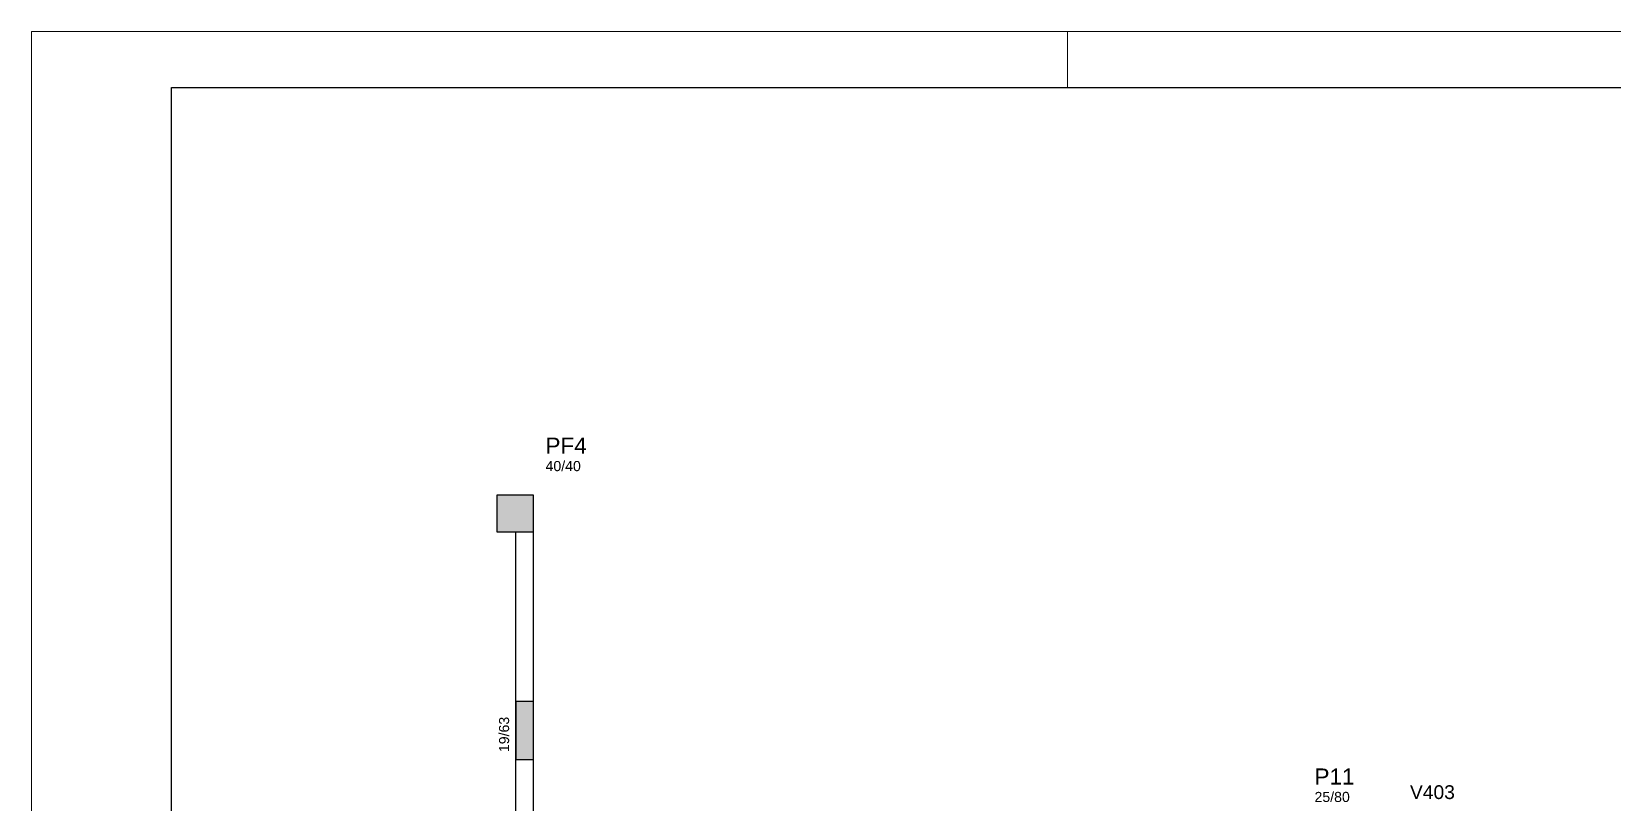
# Model space of a CAD drawing. Extents: x 4150 to 8661, y -614 to 3008.
# Drawn here: x 4150 to 5872, y 2168 to 3008 of the extents above; entities that cross this region are included whole.
import ezdxf

# ---------------------------------------------------------------- set-up
doc = ezdxf.new("R2010")
doc.units = 0
doc.layers.add('FOLHA', color=255, linetype='Continuous', lineweight=5)
for name, color, linetype in [('MTH-DIM-PILAR', 3, 'Continuous'), ('MTH-DIM-VIGA', 3, 'Continuous'), ('MTH-FACE-VIGA', 7, 'Continuous'), ('MTH-LINHA-SEÇÃO', 16, 'Continuous'), ('MTH-PILAR-SEGUE', 5, 'Continuous'), ('MTH-SOMBRA21', 150, 'Continuous'), ('MTH-SOMBRA25', 253, 'Continuous'), ('MTH-TIT1-PILAR', 5, 'Continuous'), ('MTH-TIT1-VIGA', 5, 'Continuous')]:
    doc.layers.add(name, color=color, linetype=linetype)
doc.styles.add('TQS_ARIAL', font='arial.ttf')

msp = doc.modelspace()

# ---------------------------------------------------------------- linework, layer by layer
at = {"color": 30}
for p, q in [((4302.54, 2946.69), (8600.49, 2946.69)), ((4302.54, -552.63), (4302.54, 2946.69))]:
    msp.add_line(p, q, dxfattribs=at)
at = {"layer": 'FOLHA'}
for p, q in [((4150.13, 3007.66), (8661.45, 3007.66)), ((5278.65, 3007.66), (5278.65, 2946.69))]:
    msp.add_line(p, q, dxfattribs=at)
at = {"layer": 'FOLHA', "lineweight": 5}
msp.add_line((4150.13, -613.6), (4150.13, 3007.66), dxfattribs=at)
at = {"layer": 'MTH-FACE-VIGA', "linetype": 'Continuous'}
for p, q in [((4677.85, 2090.37), (4677.85, 2462.87)), ((4696.85, 2090.37), (4696.85, 2462.87))]:
    msp.add_line(p, q, dxfattribs=at)
at = {"layer": 'MTH-LINHA-SEÇÃO', "linetype": 'Continuous'}
msp.add_lwpolyline([(4696.85, 2278.02), (4677.85, 2278.02), (4677.85, 2215.02), (4696.85, 2215.02), (4696.85, 2278.02)], dxfattribs=at)
at = {"layer": 'MTH-PILAR-SEGUE', "linetype": 'Continuous'}
msp.add_lwpolyline([(4696.85, 2502.87), (4656.85, 2502.87), (4656.85, 2462.87), (4696.85, 2462.87), (4696.85, 2502.87)], dxfattribs=at)
at = {"layer": 'MTH-SOMBRA21', "linetype": 'Continuous'}
for points in [[(4696.85, 2278.02), (4677.85, 2278.02), (4677.85, 2215.02)], [(4696.85, 2278.02), (4677.85, 2215.02), (4696.85, 2215.02)], [(4696.85, 2278.02), (4696.85, 2215.02), (4696.85, 2278.02)]]:
    msp.add_solid(points, dxfattribs=at)
at = {"layer": 'MTH-SOMBRA25', "linetype": 'Continuous'}
for points in [[(4696.85, 2502.87), (4656.85, 2502.87), (4656.85, 2462.87)], [(4696.85, 2502.87), (4656.85, 2462.87), (4696.85, 2462.87)], [(4696.85, 2502.87), (4696.85, 2462.87), (4696.85, 2502.87)]]:
    msp.add_solid(points, dxfattribs=at)

# ---------------------------------------------------------------- texts
at = {"layer": 'MTH-DIM-PILAR', "linetype": 'Continuous', "style": 'TQS_ARIAL'}
for s, p in [('40/40', (4710.03, 2529.03)), ('25/80', (5547.82, 2168.69))]:
    msp.add_text(s, height=11, dxfattribs=at).set_placement(p)
at = {"layer": 'MTH-DIM-VIGA', "linetype": 'Continuous', "style": 'TQS_ARIAL'}
msp.add_text('19/63', height=11, rotation=90, dxfattribs=at).set_placement((4670.35, 2223.02))
at = {"layer": 'MTH-TIT1-PILAR', "linetype": 'Continuous', "style": 'TQS_ARIAL'}
for s, p in [('PF4', (4710.03, 2548.03)), ('P11', (5547.82, 2187.69))]:
    msp.add_text(s, height=17.5, dxfattribs=at).set_placement(p)
at = {"layer": 'MTH-TIT1-VIGA', "linetype": 'Continuous', "style": 'TQS_ARIAL'}
msp.add_text('V403', height=15, dxfattribs=at).set_placement((5651.83, 2171.91))

doc.saveas('drawing.dxf')
